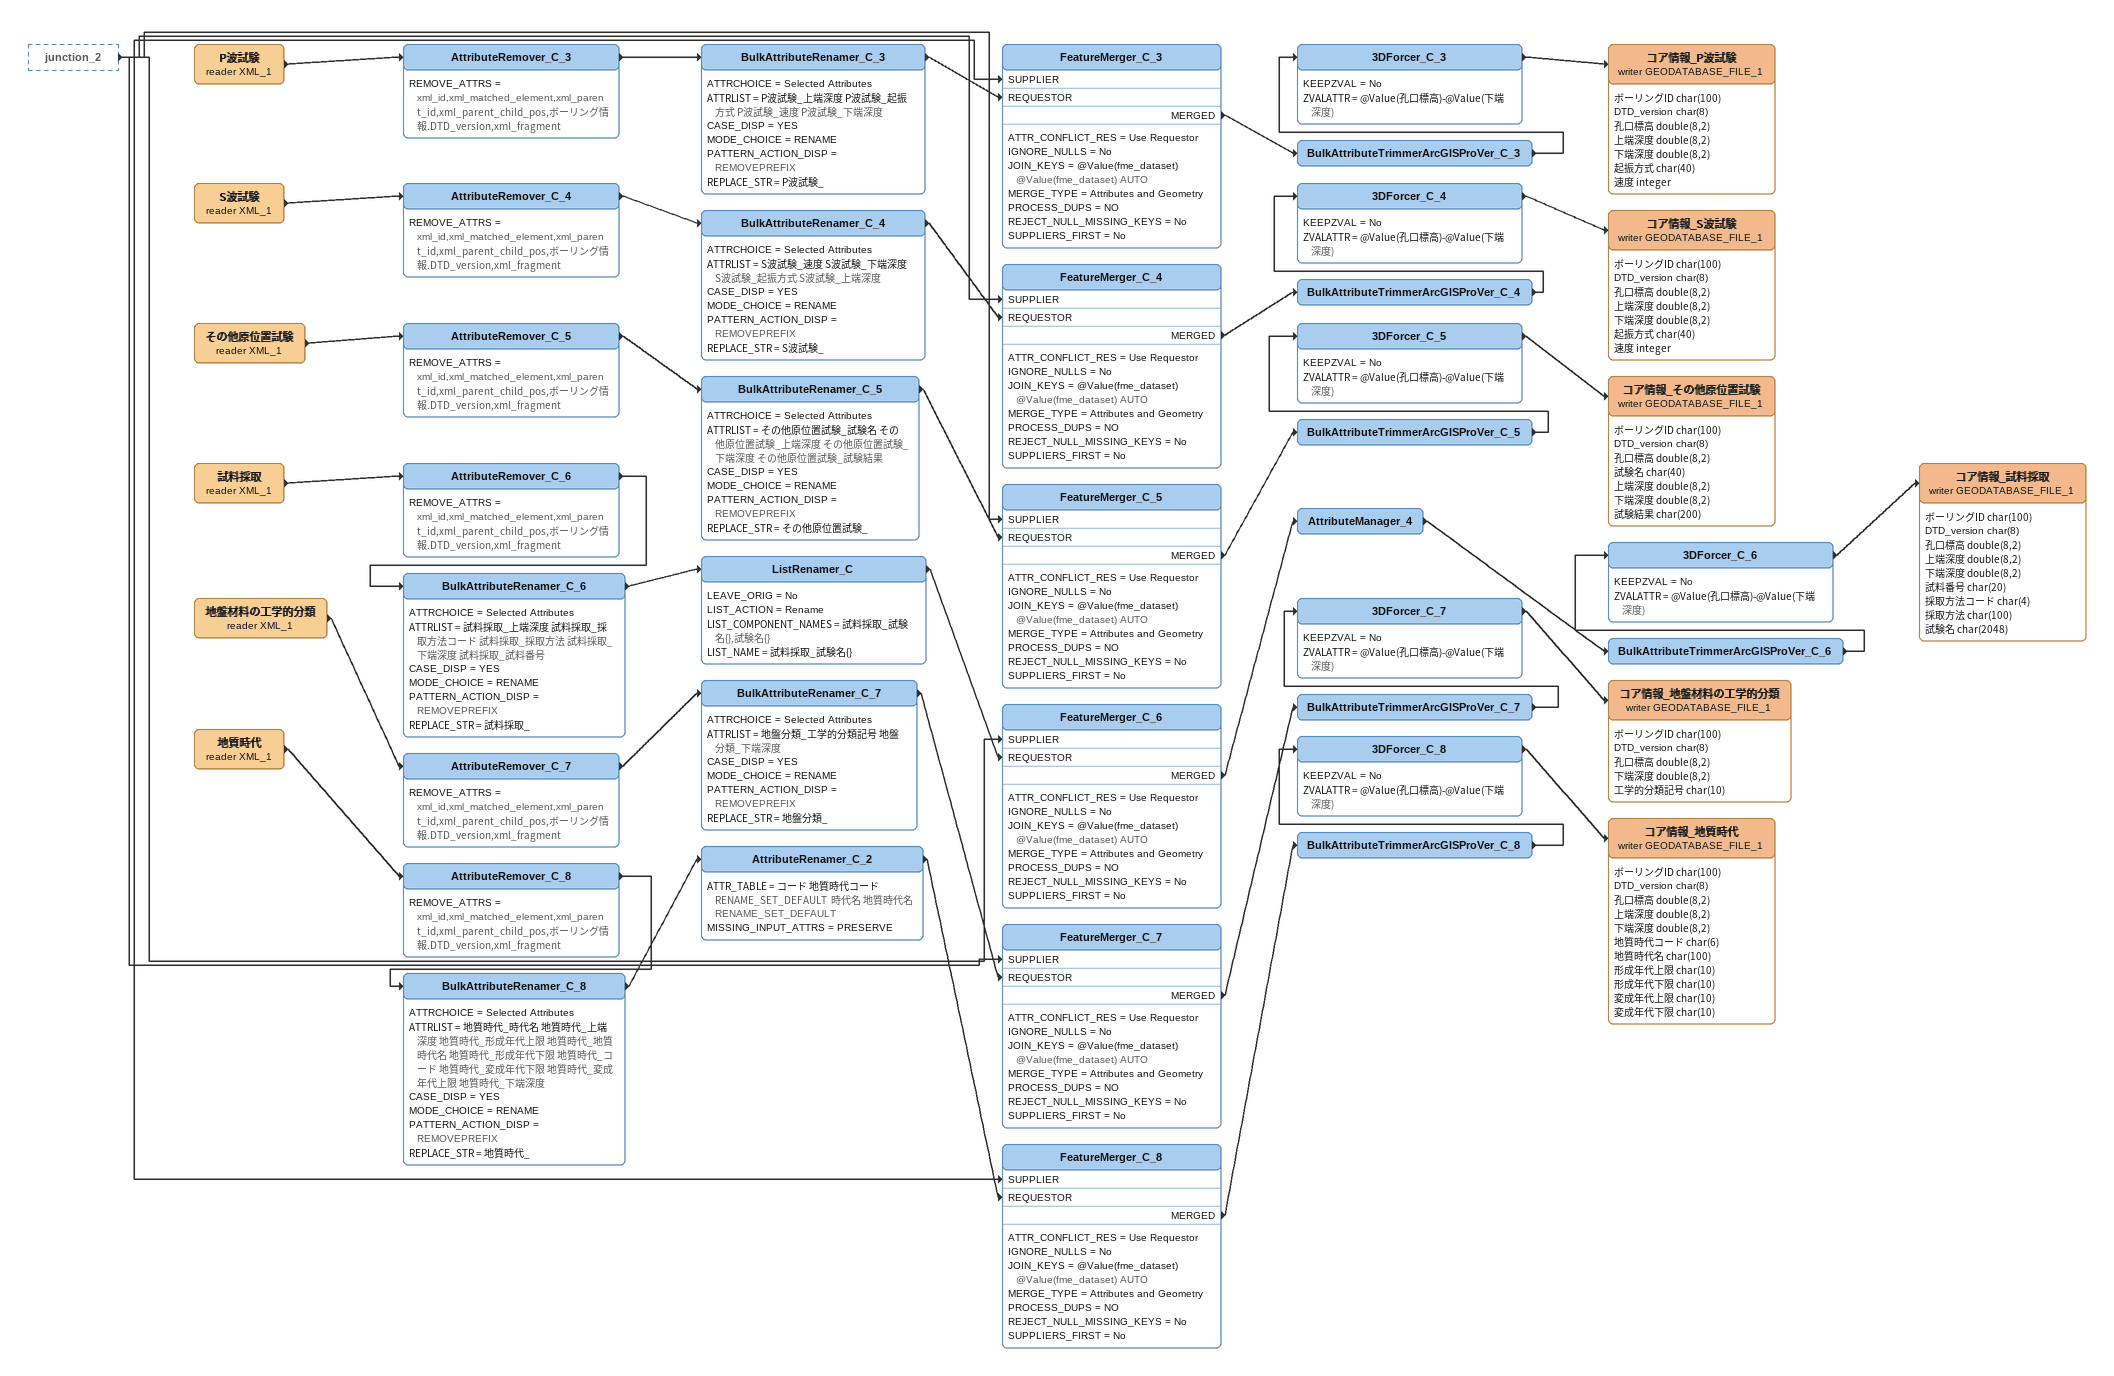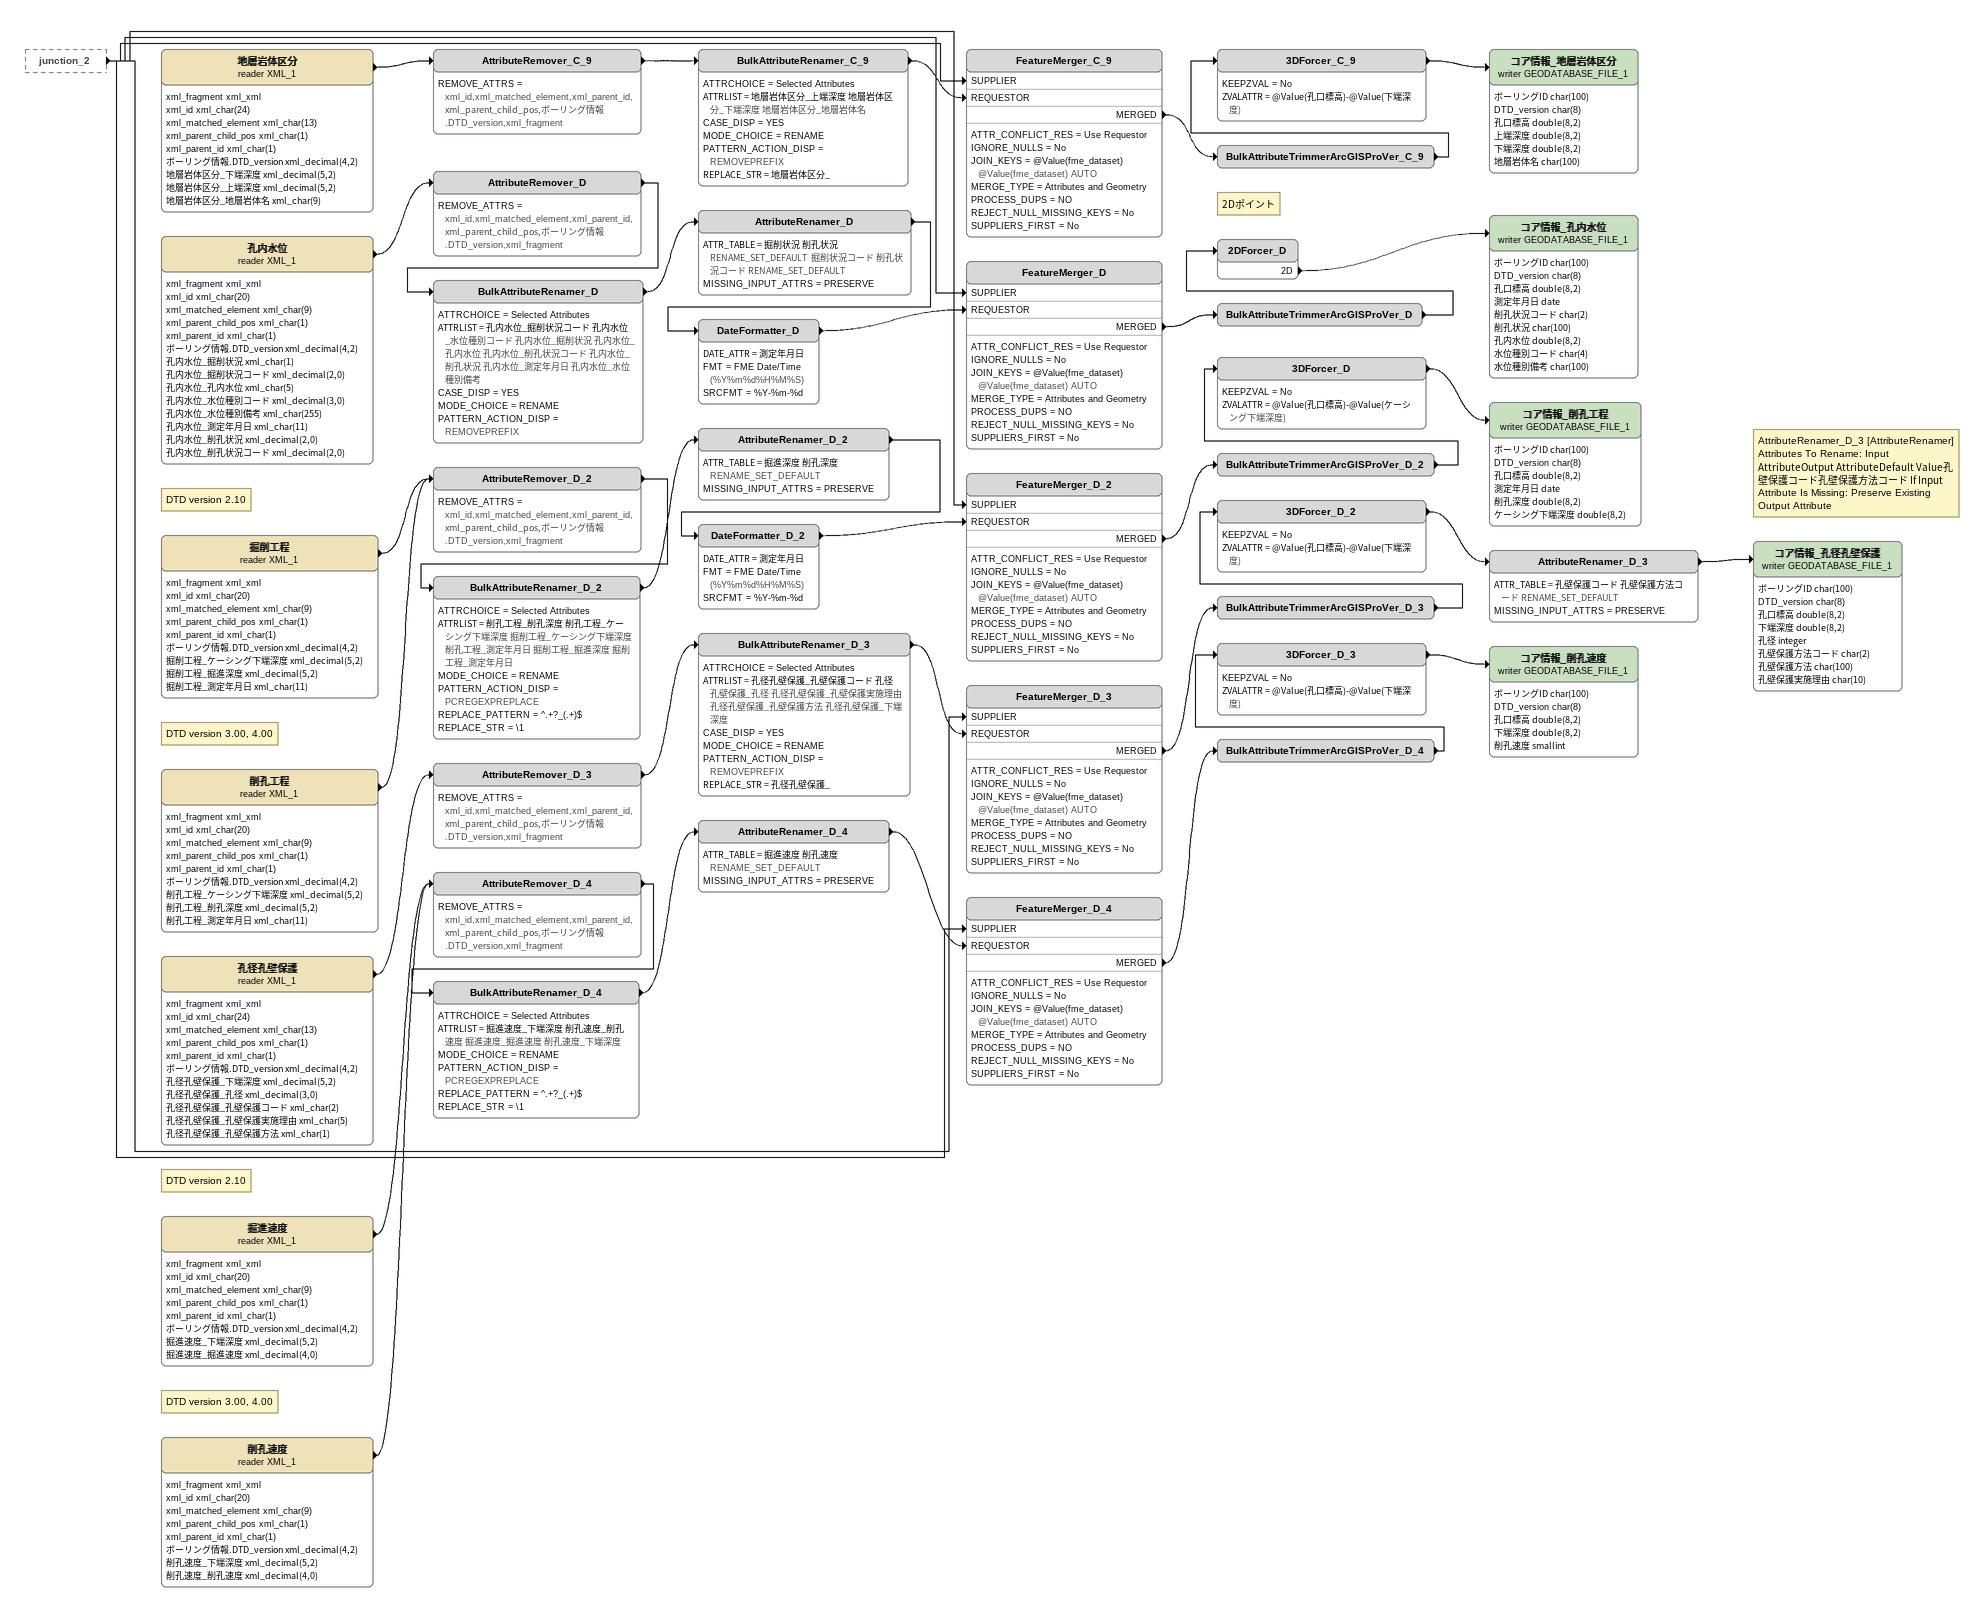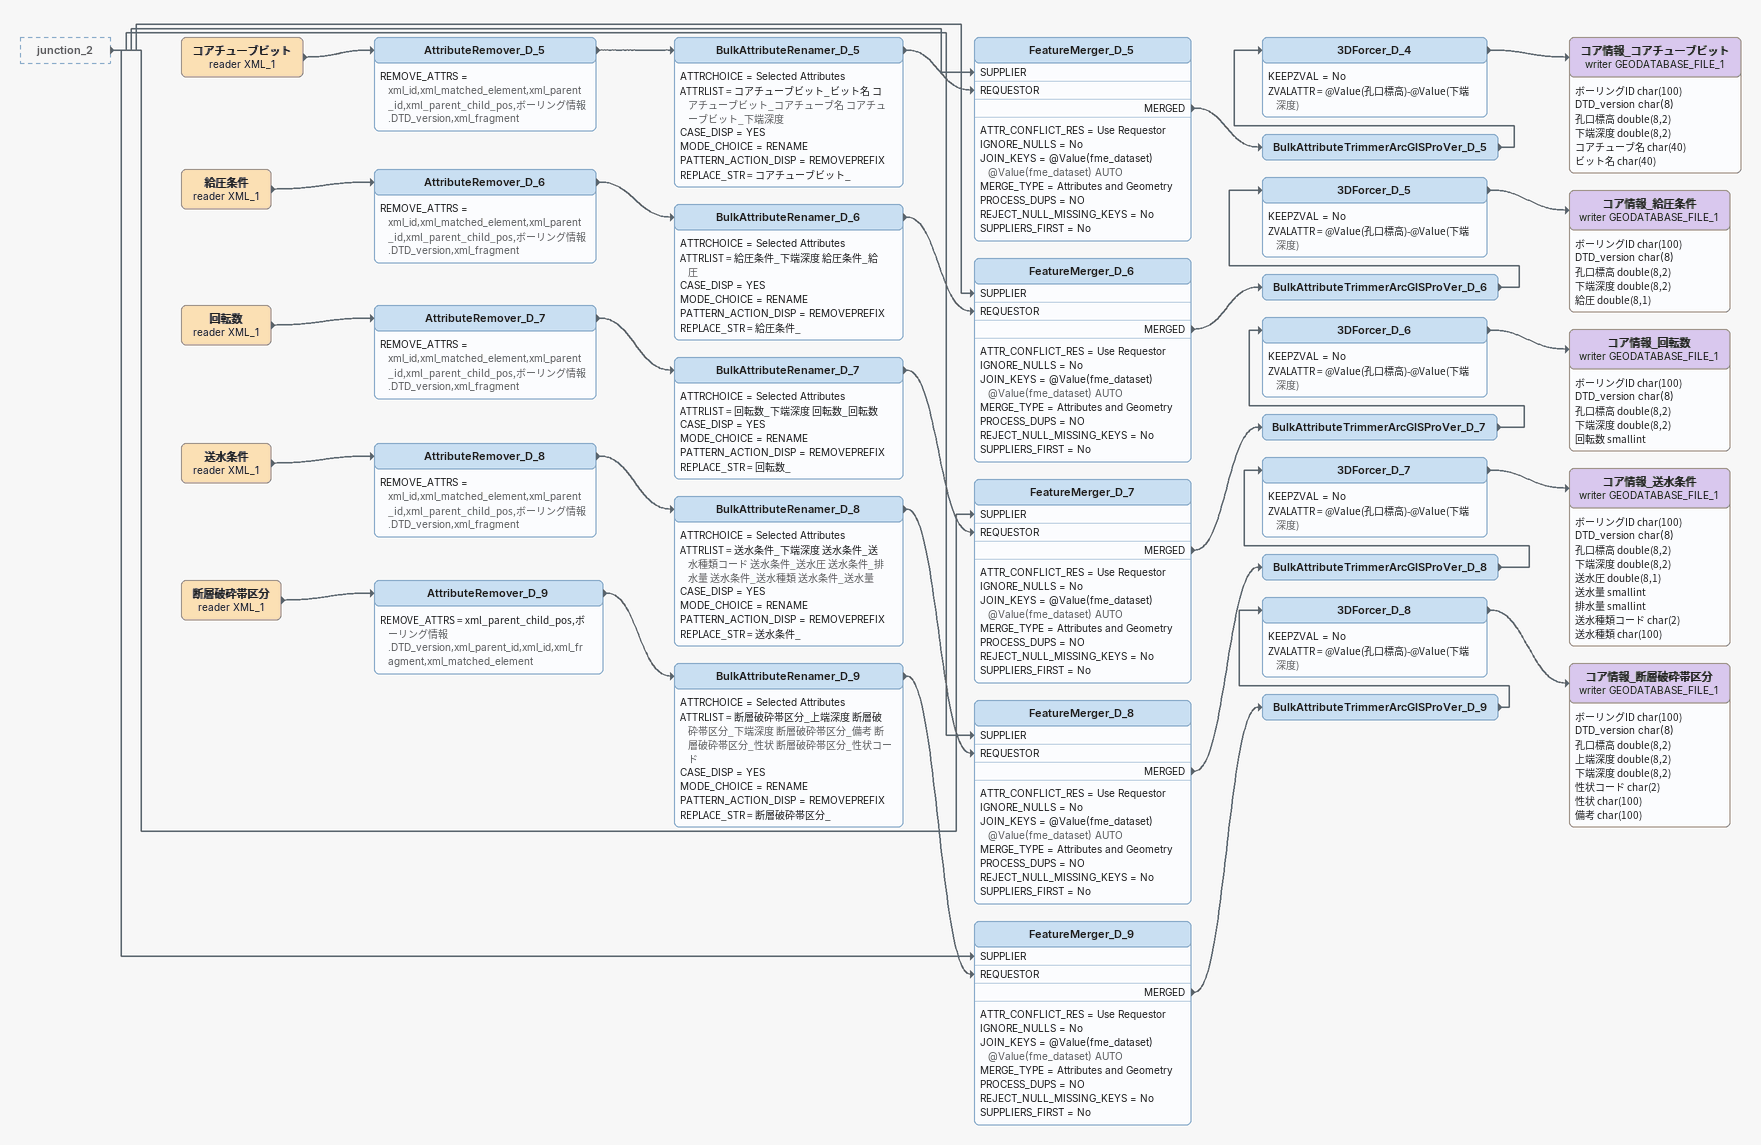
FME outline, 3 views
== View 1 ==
junction_2 [outside]
    -> FeatureMerger_C_3 [SUPPLIER]
    -> FeatureMerger_C_4 [SUPPLIER]
    -> FeatureMerger_C_5 [SUPPLIER]
    -> FeatureMerger_C_6 [SUPPLIER]
    -> FeatureMerger_C_7 [SUPPLIER]
    -> FeatureMerger_C_8 [SUPPLIER]
P波試験 (reader XML_1)
    -> AttributeRemover_C_3
AttributeRemover_C_3
    REMOVE_ATTRS = xml_id,xml_matched_element,xml_parent_id,xml_parent_child_pos,ボーリング情報.DTD_version,xml_fragment
    -> BulkAttributeRenamer_C_3
BulkAttributeRenamer_C_3
    ATTRCHOICE = Selected Attributes
    ATTRLIST = P波試験_上端深度 P波試験_起振方式 P波試験_速度 P波試験_下端深度
    CASE_DISP = YES
    MODE_CHOICE = RENAME
    PATTERN_ACTION_DISP = REMOVEPREFIX
    REPLACE_STR = P波試験_
    -> FeatureMerger_C_3 [REQUESTOR]
FeatureMerger_C_3
    ATTR_CONFLICT_RES = Use Requestor
    IGNORE_NULLS = No
    JOIN_KEYS = @Value(fme_dataset) @Value(fme_dataset) AUTO
    MERGE_TYPE = Attributes and Geometry
    PROCESS_DUPS = NO
    REJECT_NULL_MISSING_KEYS = No
    SUPPLIERS_FIRST = No
    MERGED -> BulkAttributeTrimmerArcGISProVer_C_3
BulkAttributeTrimmerArcGISProVer_C_3
    -> 3DForcer_C_3
3DForcer_C_3
    KEEPZVAL = No
    ZVALATTR = @Value(孔口標高)-@Value(下端深度)
    -> コア情報_P波試験 (writer GEODATABASE_FILE_1)
コア情報_P波試験 (writer GEODATABASE_FILE_1)
    attributes: ボーリングID char(100), DTD_version char(8), 孔口標高 double(8,2), 上端深度 double(8,2), 下端深度 double(8,2), 起振方式 char(40), 速度 integer
S波試験 (reader XML_1)
    -> AttributeRemover_C_4
AttributeRemover_C_4
    REMOVE_ATTRS = xml_id,xml_matched_element,xml_parent_id,xml_parent_child_pos,ボーリング情報.DTD_version,xml_fragment
    -> BulkAttributeRenamer_C_4
BulkAttributeRenamer_C_4
    ATTRCHOICE = Selected Attributes
    ATTRLIST = S波試験_速度 S波試験_下端深度 S波試験_起振方式 S波試験_上端深度
    CASE_DISP = YES
    MODE_CHOICE = RENAME
    PATTERN_ACTION_DISP = REMOVEPREFIX
    REPLACE_STR = S波試験_
    -> FeatureMerger_C_4 [REQUESTOR]
FeatureMerger_C_4
    ATTR_CONFLICT_RES = Use Requestor
    IGNORE_NULLS = No
    JOIN_KEYS = @Value(fme_dataset) @Value(fme_dataset) AUTO
    MERGE_TYPE = Attributes and Geometry
    PROCESS_DUPS = NO
    REJECT_NULL_MISSING_KEYS = No
    SUPPLIERS_FIRST = No
    MERGED -> BulkAttributeTrimmerArcGISProVer_C_4
BulkAttributeTrimmerArcGISProVer_C_4
    -> 3DForcer_C_4
3DForcer_C_4
    KEEPZVAL = No
    ZVALATTR = @Value(孔口標高)-@Value(下端深度)
    -> コア情報_S波試験 (writer GEODATABASE_FILE_1)
コア情報_S波試験 (writer GEODATABASE_FILE_1)
    attributes: ボーリングID char(100), DTD_version char(8), 孔口標高 double(8,2), 上端深度 double(8,2), 下端深度 double(8,2), 起振方式 char(40), 速度 integer
その他原位置試験 (reader XML_1)
    -> AttributeRemover_C_5
AttributeRemover_C_5
    REMOVE_ATTRS = xml_id,xml_matched_element,xml_parent_id,xml_parent_child_pos,ボーリング情報.DTD_version,xml_fragment
    -> BulkAttributeRenamer_C_5
BulkAttributeRenamer_C_5
    ATTRCHOICE = Selected Attributes
    ATTRLIST = その他原位置試験_試験名 その他原位置試験_上端深度 その他原位置試験_下端深度 その他原位置試験_試験結果
    CASE_DISP = YES
    MODE_CHOICE = RENAME
    PATTERN_ACTION_DISP = REMOVEPREFIX
    REPLACE_STR = その他原位置試験_
    -> FeatureMerger_C_5 [REQUESTOR]
FeatureMerger_C_5
    ATTR_CONFLICT_RES = Use Requestor
    IGNORE_NULLS = No
    JOIN_KEYS = @Value(fme_dataset) @Value(fme_dataset) AUTO
    MERGE_TYPE = Attributes and Geometry
    PROCESS_DUPS = NO
    REJECT_NULL_MISSING_KEYS = No
    SUPPLIERS_FIRST = No
    MERGED -> BulkAttributeTrimmerArcGISProVer_C_5
BulkAttributeTrimmerArcGISProVer_C_5
    -> 3DForcer_C_5
3DForcer_C_5
    KEEPZVAL = No
    ZVALATTR = @Value(孔口標高)-@Value(下端深度)
    -> コア情報_その他原位置試験 (writer GEODATABASE_FILE_1)
コア情報_その他原位置試験 (writer GEODATABASE_FILE_1)
    attributes: ボーリングID char(100), DTD_version char(8), 孔口標高 double(8,2), 試験名 char(40), 上端深度 double(8,2), 下端深度 double(8,2), 試験結果 char(200)
試料採取 (reader XML_1)
    -> AttributeRemover_C_6
AttributeRemover_C_6
    REMOVE_ATTRS = xml_id,xml_matched_element,xml_parent_id,xml_parent_child_pos,ボーリング情報.DTD_version,xml_fragment
    -> BulkAttributeRenamer_C_6
BulkAttributeRenamer_C_6
    ATTRCHOICE = Selected Attributes
    ATTRLIST = 試料採取_上端深度 試料採取_採取方法コード 試料採取_採取方法 試料採取_下端深度 試料採取_試料番号
    CASE_DISP = YES
    MODE_CHOICE = RENAME
    PATTERN_ACTION_DISP = REMOVEPREFIX
    REPLACE_STR = 試料採取_
    -> ListRenamer_C
ListRenamer_C
    LEAVE_ORIG = No
    LIST_ACTION = Rename
    LIST_COMPONENT_NAMES = 試料採取_試験名{},試験名{}
    LIST_NAME = 試料採取_試験名{}
    -> FeatureMerger_C_6 [REQUESTOR]
FeatureMerger_C_6
    ATTR_CONFLICT_RES = Use Requestor
    IGNORE_NULLS = No
    JOIN_KEYS = @Value(fme_dataset) @Value(fme_dataset) AUTO
    MERGE_TYPE = Attributes and Geometry
    PROCESS_DUPS = NO
    REJECT_NULL_MISSING_KEYS = No
    SUPPLIERS_FIRST = No
    MERGED -> AttributeManager_4
AttributeManager_4
    -> BulkAttributeTrimmerArcGISProVer_C_6
BulkAttributeTrimmerArcGISProVer_C_6
    -> 3DForcer_C_6
3DForcer_C_6
    KEEPZVAL = No
    ZVALATTR = @Value(孔口標高)-@Value(下端深度)
    -> コア情報_試料採取 (writer GEODATABASE_FILE_1)
コア情報_試料採取 (writer GEODATABASE_FILE_1)
    attributes: ボーリングID char(100), DTD_version char(8), 孔口標高 double(8,2), 上端深度 double(8,2), 下端深度 double(8,2), 試料番号 char(20), 採取方法コード char(4), 採取方法 char(100), 試験名 char(2048)
地盤材料の工学的分類 (reader XML_1)
    -> AttributeRemover_C_7
AttributeRemover_C_7
    REMOVE_ATTRS = xml_id,xml_matched_element,xml_parent_id,xml_parent_child_pos,ボーリング情報.DTD_version,xml_fragment
    -> BulkAttributeRenamer_C_7
BulkAttributeRenamer_C_7
    ATTRCHOICE = Selected Attributes
    ATTRLIST = 地盤分類_工学的分類記号 地盤分類_下端深度
    CASE_DISP = YES
    MODE_CHOICE = RENAME
    PATTERN_ACTION_DISP = REMOVEPREFIX
    REPLACE_STR = 地盤分類_
    -> FeatureMerger_C_7 [REQUESTOR]
FeatureMerger_C_7
    ATTR_CONFLICT_RES = Use Requestor
    IGNORE_NULLS = No
    JOIN_KEYS = @Value(fme_dataset) @Value(fme_dataset) AUTO
    MERGE_TYPE = Attributes and Geometry
    PROCESS_DUPS = NO
    REJECT_NULL_MISSING_KEYS = No
    SUPPLIERS_FIRST = No
    MERGED -> BulkAttributeTrimmerArcGISProVer_C_7
BulkAttributeTrimmerArcGISProVer_C_7
    -> 3DForcer_C_7
3DForcer_C_7
    KEEPZVAL = No
    ZVALATTR = @Value(孔口標高)-@Value(下端深度)
    -> コア情報_地盤材料の工学的分類 (writer GEODATABASE_FILE_1)
コア情報_地盤材料の工学的分類 (writer GEODATABASE_FILE_1)
    attributes: ボーリングID char(100), DTD_version char(8), 孔口標高 double(8,2), 下端深度 double(8,2), 工学的分類記号 char(10)
地質時代 (reader XML_1)
    -> AttributeRemover_C_8
AttributeRemover_C_8
    REMOVE_ATTRS = xml_id,xml_matched_element,xml_parent_id,xml_parent_child_pos,ボーリング情報.DTD_version,xml_fragment
    -> BulkAttributeRenamer_C_8
BulkAttributeRenamer_C_8
    ATTRCHOICE = Selected Attributes
    ATTRLIST = 地質時代_時代名 地質時代_上端深度 地質時代_形成年代上限 地質時代_地質時代名 地質時代_形成年代下限 地質時代_コード 地質時代_変成年代下限 地質時代_変成年代上限 地質時代_下端深度
    CASE_DISP = YES
    MODE_CHOICE = RENAME
    PATTERN_ACTION_DISP = REMOVEPREFIX
    REPLACE_STR = 地質時代_
    -> AttributeRenamer_C_2
AttributeRenamer_C_2
    ATTR_TABLE = コード 地質時代コード RENAME_SET_DEFAULT  時代名 地質時代名 RENAME_SET_DEFAULT
    MISSING_INPUT_ATTRS = PRESERVE
    -> FeatureMerger_C_8 [REQUESTOR]
FeatureMerger_C_8
    ATTR_CONFLICT_RES = Use Requestor
    IGNORE_NULLS = No
    JOIN_KEYS = @Value(fme_dataset) @Value(fme_dataset) AUTO
    MERGE_TYPE = Attributes and Geometry
    PROCESS_DUPS = NO
    REJECT_NULL_MISSING_KEYS = No
    SUPPLIERS_FIRST = No
    MERGED -> BulkAttributeTrimmerArcGISProVer_C_8
BulkAttributeTrimmerArcGISProVer_C_8
    -> 3DForcer_C_8
3DForcer_C_8
    KEEPZVAL = No
    ZVALATTR = @Value(孔口標高)-@Value(下端深度)
    -> コア情報_地質時代 (writer GEODATABASE_FILE_1)
コア情報_地質時代 (writer GEODATABASE_FILE_1)
    attributes: ボーリングID char(100), DTD_version char(8), 孔口標高 double(8,2), 上端深度 double(8,2), 下端深度 double(8,2), 地質時代コード char(6), 地質時代名 char(100), 形成年代上限 char(10), 形成年代下限 char(10), 変成年代上限 char(10), 変成年代下限 char(10)

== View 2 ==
junction_2 [outside]
    -> FeatureMerger_C_9 [SUPPLIER]
    -> FeatureMerger_D [SUPPLIER]
    -> FeatureMerger_D_2 [SUPPLIER]
    -> FeatureMerger_D_3 [SUPPLIER]
    -> FeatureMerger_D_4 [SUPPLIER]
地層岩体区分 (reader XML_1)
    attributes: xml_fragment xml_xml, xml_id xml_char(24), xml_matched_element xml_char(13), xml_parent_child_pos xml_char(1), xml_parent_id xml_char(1), ボーリング情報.DTD_version xml_decimal(4,2), 地層岩体区分_下端深度 xml_decimal(5,2), 地層岩体区分_上端深度 xml_decimal(5,2), 地層岩体区分_地層岩体名 xml_char(9)
    -> AttributeRemover_C_9
AttributeRemover_C_9
    REMOVE_ATTRS = xml_id,xml_matched_element,xml_parent_id,xml_parent_child_pos,ボーリング情報.DTD_version,xml_fragment
    -> BulkAttributeRenamer_C_9
BulkAttributeRenamer_C_9
    ATTRCHOICE = Selected Attributes
    ATTRLIST = 地層岩体区分_上端深度 地層岩体区分_下端深度 地層岩体区分_地層岩体名
    CASE_DISP = YES
    MODE_CHOICE = RENAME
    PATTERN_ACTION_DISP = REMOVEPREFIX
    REPLACE_STR = 地層岩体区分_
    -> FeatureMerger_C_9 [REQUESTOR]
FeatureMerger_C_9
    ATTR_CONFLICT_RES = Use Requestor
    IGNORE_NULLS = No
    JOIN_KEYS = @Value(fme_dataset) @Value(fme_dataset) AUTO
    MERGE_TYPE = Attributes and Geometry
    PROCESS_DUPS = NO
    REJECT_NULL_MISSING_KEYS = No
    SUPPLIERS_FIRST = No
    MERGED -> BulkAttributeTrimmerArcGISProVer_C_9
BulkAttributeTrimmerArcGISProVer_C_9
    -> 3DForcer_C_9
3DForcer_C_9
    KEEPZVAL = No
    ZVALATTR = @Value(孔口標高)-@Value(下端深度)
    -> コア情報_地層岩体区分 (writer GEODATABASE_FILE_1)
コア情報_地層岩体区分 (writer GEODATABASE_FILE_1)
    attributes: ボーリングID char(100), DTD_version char(8), 孔口標高 double(8,2), 上端深度 double(8,2), 下端深度 double(8,2), 地層岩体名 char(100)
孔内水位 (reader XML_1)
    attributes: xml_fragment xml_xml, xml_id xml_char(20), xml_matched_element xml_char(9), xml_parent_child_pos xml_char(1), xml_parent_id xml_char(1), ボーリング情報.DTD_version xml_decimal(4,2), 孔内水位_掘削状況 xml_char(1), 孔内水位_掘削状況コード xml_decimal(2,0), 孔内水位_孔内水位 xml_char(5), 孔内水位_水位種別コード xml_decimal(3,0), 孔内水位_水位種別備考 xml_char(255), 孔内水位_測定年月日 xml_char(11), 孔内水位_削孔状況 xml_decimal(2,0), 孔内水位_削孔状況コード xml_decimal(2,0)
    -> AttributeRemover_D
AttributeRemover_D
    REMOVE_ATTRS = xml_id,xml_matched_element,xml_parent_id,xml_parent_child_pos,ボーリング情報.DTD_version,xml_fragment
    -> BulkAttributeRenamer_D
BulkAttributeRenamer_D
    ATTRCHOICE = Selected Attributes
    ATTRLIST = 孔内水位_掘削状況コード 孔内水位_水位種別コード 孔内水位_掘削状況 孔内水位_孔内水位 孔内水位_削孔状況コード 孔内水位_削孔状況 孔内水位_測定年月日 孔内水位_水位種別備考
    CASE_DISP = YES
    MODE_CHOICE = RENAME
    PATTERN_ACTION_DISP = REMOVEPREFIX
    -> AttributeRenamer_D
AttributeRenamer_D
    ATTR_TABLE = 掘削状況 削孔状況 RENAME_SET_DEFAULT  掘削状況コード 削孔状況コード RENAME_SET_DEFAULT
    MISSING_INPUT_ATTRS = PRESERVE
    -> DateFormatter_D
DateFormatter_D
    DATE_ATTR = 測定年月日
    FMT = FME Date/Time (%Y%m%d%H%M%S)
    SRCFMT = %Y-%m-%d
    -> FeatureMerger_D [REQUESTOR]
FeatureMerger_D
    ATTR_CONFLICT_RES = Use Requestor
    IGNORE_NULLS = No
    JOIN_KEYS = @Value(fme_dataset) @Value(fme_dataset) AUTO
    MERGE_TYPE = Attributes and Geometry
    PROCESS_DUPS = NO
    REJECT_NULL_MISSING_KEYS = No
    SUPPLIERS_FIRST = No
    MERGED -> BulkAttributeTrimmerArcGISProVer_D
BulkAttributeTrimmerArcGISProVer_D
    -> 2DForcer_D
Note: 2Dポイント
2DForcer_D
    2D -> コア情報_孔内水位 (writer GEODATABASE_FILE_1)
コア情報_孔内水位 (writer GEODATABASE_FILE_1)
    attributes: ボーリングID char(100), DTD_version char(8), 孔口標高 double(8,2), 測定年月日 date, 削孔状況コード char(2), 削孔状況 char(100), 孔内水位 double(8,2), 水位種別コード char(4), 水位種別備考 char(100)
Note: DTD version 2.10
掘削工程 (reader XML_1)
    attributes: xml_fragment xml_xml, xml_id xml_char(20), xml_matched_element xml_char(9), xml_parent_child_pos xml_char(1), xml_parent_id xml_char(1), ボーリング情報.DTD_version xml_decimal(4,2), 掘削工程_ケーシング下端深度 xml_decimal(5,2), 掘削工程_掘進深度 xml_decimal(5,2), 掘削工程_測定年月日 xml_char(11)
    -> AttributeRemover_D_2
Note: DTD version 3.00, 4.00
削孔工程 (reader XML_1)
    attributes: xml_fragment xml_xml, xml_id xml_char(20), xml_matched_element xml_char(9), xml_parent_child_pos xml_char(1), xml_parent_id xml_char(1), ボーリング情報.DTD_version xml_decimal(4,2), 削孔工程_ケーシング下端深度 xml_decimal(5,2), 削孔工程_削孔深度 xml_decimal(5,2), 削孔工程_測定年月日 xml_char(11)
    -> AttributeRemover_D_2
AttributeRemover_D_2
    REMOVE_ATTRS = xml_id,xml_matched_element,xml_parent_id,xml_parent_child_pos,ボーリング情報.DTD_version,xml_fragment
    -> BulkAttributeRenamer_D_2
BulkAttributeRenamer_D_2
    ATTRCHOICE = Selected Attributes
    ATTRLIST = 削孔工程_削孔深度 削孔工程_ケーシング下端深度 掘削工程_ケーシング下端深度 削孔工程_測定年月日 掘削工程_掘進深度 掘削工程_測定年月日
    MODE_CHOICE = RENAME
    PATTERN_ACTION_DISP = PCREGEXPREPLACE
    REPLACE_PATTERN = ^.+?_(.+)$
    REPLACE_STR = \1
    -> AttributeRenamer_D_2
AttributeRenamer_D_2
    ATTR_TABLE = 掘進深度 削孔深度 RENAME_SET_DEFAULT
    MISSING_INPUT_ATTRS = PRESERVE
    -> DateFormatter_D_2
DateFormatter_D_2
    DATE_ATTR = 測定年月日
    FMT = FME Date/Time (%Y%m%d%H%M%S)
    SRCFMT = %Y-%m-%d
    -> FeatureMerger_D_2 [REQUESTOR]
FeatureMerger_D_2
    ATTR_CONFLICT_RES = Use Requestor
    IGNORE_NULLS = No
    JOIN_KEYS = @Value(fme_dataset) @Value(fme_dataset) AUTO
    MERGE_TYPE = Attributes and Geometry
    PROCESS_DUPS = NO
    REJECT_NULL_MISSING_KEYS = No
    SUPPLIERS_FIRST = No
    MERGED -> BulkAttributeTrimmerArcGISProVer_D_2
BulkAttributeTrimmerArcGISProVer_D_2
    -> 3DForcer_D
3DForcer_D
    KEEPZVAL = No
    ZVALATTR = @Value(孔口標高)-@Value(ケーシング下端深度)
    -> コア情報_削孔工程 (writer GEODATABASE_FILE_1)
コア情報_削孔工程 (writer GEODATABASE_FILE_1)
    attributes: ボーリングID char(100), DTD_version char(8), 孔口標高 double(8,2), 測定年月日 date, 削孔深度 double(8,2), ケーシング下端深度 double(8,2)
孔径孔壁保護 (reader XML_1)
    attributes: xml_fragment xml_xml, xml_id xml_char(24), xml_matched_element xml_char(13), xml_parent_child_pos xml_char(1), xml_parent_id xml_char(1), ボーリング情報.DTD_version xml_decimal(4,2), 孔径孔壁保護_下端深度 xml_decimal(5,2), 孔径孔壁保護_孔径 xml_decimal(3,0), 孔径孔壁保護_孔壁保護コード xml_char(2), 孔径孔壁保護_孔壁保護実施理由 xml_char(5), 孔径孔壁保護_孔壁保護方法 xml_char(1)
    -> AttributeRemover_D_3
AttributeRemover_D_3
    REMOVE_ATTRS = xml_id,xml_matched_element,xml_parent_id,xml_parent_child_pos,ボーリング情報.DTD_version,xml_fragment
    -> BulkAttributeRenamer_D_3
BulkAttributeRenamer_D_3
    ATTRCHOICE = Selected Attributes
    ATTRLIST = 孔径孔壁保護_孔壁保護コード 孔径孔壁保護_孔径 孔径孔壁保護_孔壁保護実施理由 孔径孔壁保護_孔壁保護方法 孔径孔壁保護_下端深度
    CASE_DISP = YES
    MODE_CHOICE = RENAME
    PATTERN_ACTION_DISP = REMOVEPREFIX
    REPLACE_STR = 孔径孔壁保護_
    -> FeatureMerger_D_3 [REQUESTOR]
FeatureMerger_D_3
    ATTR_CONFLICT_RES = Use Requestor
    IGNORE_NULLS = No
    JOIN_KEYS = @Value(fme_dataset) @Value(fme_dataset) AUTO
    MERGE_TYPE = Attributes and Geometry
    PROCESS_DUPS = NO
    REJECT_NULL_MISSING_KEYS = No
    SUPPLIERS_FIRST = No
    MERGED -> BulkAttributeTrimmerArcGISProVer_D_3
BulkAttributeTrimmerArcGISProVer_D_3
    -> 3DForcer_D_2
3DForcer_D_2
    KEEPZVAL = No
    ZVALATTR = @Value(孔口標高)-@Value(下端深度)
    -> AttributeRenamer_D_3
Note: AttributeRenamer_D_3 [AttributeRenamer] / Attributes To Rename: Input AttributeOutput AttributeDefault Value孔壁保護コード孔壁保護方法コード If Input Attribute Is Missing: Preserve Existing Output Attribute
AttributeRenamer_D_3
    ATTR_TABLE = 孔壁保護コード 孔壁保護方法コード RENAME_SET_DEFAULT
    MISSING_INPUT_ATTRS = PRESERVE
    -> コア情報_孔径孔壁保護 (writer GEODATABASE_FILE_1)
コア情報_孔径孔壁保護 (writer GEODATABASE_FILE_1)
    attributes: ボーリングID char(100), DTD_version char(8), 孔口標高 double(8,2), 下端深度 double(8,2), 孔径 integer, 孔壁保護方法コード char(2), 孔壁保護方法 char(100), 孔壁保護実施理由 char(10)
Note: DTD version 2.10
掘進速度 (reader XML_1)
    attributes: xml_fragment xml_xml, xml_id xml_char(20), xml_matched_element xml_char(9), xml_parent_child_pos xml_char(1), xml_parent_id xml_char(1), ボーリング情報.DTD_version xml_decimal(4,2), 掘進速度_下端深度 xml_decimal(5,2), 掘進速度_掘進速度 xml_decimal(4,0)
    -> AttributeRemover_D_4
Note: DTD version 3.00, 4.00
削孔速度 (reader XML_1)
    attributes: xml_fragment xml_xml, xml_id xml_char(20), xml_matched_element xml_char(9), xml_parent_child_pos xml_char(1), xml_parent_id xml_char(1), ボーリング情報.DTD_version xml_decimal(4,2), 削孔速度_下端深度 xml_decimal(5,2), 削孔速度_削孔速度 xml_decimal(4,0)
    -> AttributeRemover_D_4
AttributeRemover_D_4
    REMOVE_ATTRS = xml_id,xml_matched_element,xml_parent_id,xml_parent_child_pos,ボーリング情報.DTD_version,xml_fragment
    -> BulkAttributeRenamer_D_4
BulkAttributeRenamer_D_4
    ATTRCHOICE = Selected Attributes
    ATTRLIST = 掘進速度_下端深度 削孔速度_削孔速度 掘進速度_掘進速度 削孔速度_下端深度
    MODE_CHOICE = RENAME
    PATTERN_ACTION_DISP = PCREGEXPREPLACE
    REPLACE_PATTERN = ^.+?_(.+)$
    REPLACE_STR = \1
    -> AttributeRenamer_D_4
AttributeRenamer_D_4
    ATTR_TABLE = 掘進速度 削孔速度 RENAME_SET_DEFAULT
    MISSING_INPUT_ATTRS = PRESERVE
    -> FeatureMerger_D_4 [REQUESTOR]
FeatureMerger_D_4
    ATTR_CONFLICT_RES = Use Requestor
    IGNORE_NULLS = No
    JOIN_KEYS = @Value(fme_dataset) @Value(fme_dataset) AUTO
    MERGE_TYPE = Attributes and Geometry
    PROCESS_DUPS = NO
    REJECT_NULL_MISSING_KEYS = No
    SUPPLIERS_FIRST = No
    MERGED -> BulkAttributeTrimmerArcGISProVer_D_4
BulkAttributeTrimmerArcGISProVer_D_4
    -> 3DForcer_D_3
3DForcer_D_3
    KEEPZVAL = No
    ZVALATTR = @Value(孔口標高)-@Value(下端深度)
    -> コア情報_削孔速度 (writer GEODATABASE_FILE_1)
コア情報_削孔速度 (writer GEODATABASE_FILE_1)
    attributes: ボーリングID char(100), DTD_version char(8), 孔口標高 double(8,2), 下端深度 double(8,2), 削孔速度 smallint

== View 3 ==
junction_2 [outside]
    -> FeatureMerger_D_8 [SUPPLIER]
    -> FeatureMerger_D_5 [SUPPLIER]
    -> FeatureMerger_D_6 [SUPPLIER]
    -> FeatureMerger_D_7 [SUPPLIER]
    -> FeatureMerger_D_9 [SUPPLIER]
コアチューブビット (reader XML_1)
    -> AttributeRemover_D_5
AttributeRemover_D_5
    REMOVE_ATTRS = xml_id,xml_matched_element,xml_parent_id,xml_parent_child_pos,ボーリング情報.DTD_version,xml_fragment
    -> BulkAttributeRenamer_D_5
BulkAttributeRenamer_D_5
    ATTRCHOICE = Selected Attributes
    ATTRLIST = コアチューブビット_ビット名 コアチューブビット_コアチューブ名 コアチューブビット_下端深度
    CASE_DISP = YES
    MODE_CHOICE = RENAME
    PATTERN_ACTION_DISP = REMOVEPREFIX
    REPLACE_STR = コアチューブビット_
    -> FeatureMerger_D_5 [REQUESTOR]
FeatureMerger_D_5
    ATTR_CONFLICT_RES = Use Requestor
    IGNORE_NULLS = No
    JOIN_KEYS = @Value(fme_dataset) @Value(fme_dataset) AUTO
    MERGE_TYPE = Attributes and Geometry
    PROCESS_DUPS = NO
    REJECT_NULL_MISSING_KEYS = No
    SUPPLIERS_FIRST = No
    MERGED -> BulkAttributeTrimmerArcGISProVer_D_5
BulkAttributeTrimmerArcGISProVer_D_5
    -> 3DForcer_D_4
3DForcer_D_4
    KEEPZVAL = No
    ZVALATTR = @Value(孔口標高)-@Value(下端深度)
    -> コア情報_コアチューブビット (writer GEODATABASE_FILE_1)
コア情報_コアチューブビット (writer GEODATABASE_FILE_1)
    attributes: ボーリングID char(100), DTD_version char(8), 孔口標高 double(8,2), 下端深度 double(8,2), コアチューブ名 char(40), ビット名 char(40)
給圧条件 (reader XML_1)
    -> AttributeRemover_D_6
AttributeRemover_D_6
    REMOVE_ATTRS = xml_id,xml_matched_element,xml_parent_id,xml_parent_child_pos,ボーリング情報.DTD_version,xml_fragment
    -> BulkAttributeRenamer_D_6
BulkAttributeRenamer_D_6
    ATTRCHOICE = Selected Attributes
    ATTRLIST = 給圧条件_下端深度 給圧条件_給圧
    CASE_DISP = YES
    MODE_CHOICE = RENAME
    PATTERN_ACTION_DISP = REMOVEPREFIX
    REPLACE_STR = 給圧条件_
    -> FeatureMerger_D_6 [REQUESTOR]
FeatureMerger_D_6
    ATTR_CONFLICT_RES = Use Requestor
    IGNORE_NULLS = No
    JOIN_KEYS = @Value(fme_dataset) @Value(fme_dataset) AUTO
    MERGE_TYPE = Attributes and Geometry
    PROCESS_DUPS = NO
    REJECT_NULL_MISSING_KEYS = No
    SUPPLIERS_FIRST = No
    MERGED -> BulkAttributeTrimmerArcGISProVer_D_6
BulkAttributeTrimmerArcGISProVer_D_6
    -> 3DForcer_D_5
3DForcer_D_5
    KEEPZVAL = No
    ZVALATTR = @Value(孔口標高)-@Value(下端深度)
    -> コア情報_給圧条件 (writer GEODATABASE_FILE_1)
コア情報_給圧条件 (writer GEODATABASE_FILE_1)
    attributes: ボーリングID char(100), DTD_version char(8), 孔口標高 double(8,2), 下端深度 double(8,2), 給圧 double(8,1)
回転数 (reader XML_1)
    -> AttributeRemover_D_7
AttributeRemover_D_7
    REMOVE_ATTRS = xml_id,xml_matched_element,xml_parent_id,xml_parent_child_pos,ボーリング情報.DTD_version,xml_fragment
    -> BulkAttributeRenamer_D_7
BulkAttributeRenamer_D_7
    ATTRCHOICE = Selected Attributes
    ATTRLIST = 回転数_下端深度 回転数_回転数
    CASE_DISP = YES
    MODE_CHOICE = RENAME
    PATTERN_ACTION_DISP = REMOVEPREFIX
    REPLACE_STR = 回転数_
    -> FeatureMerger_D_7 [REQUESTOR]
FeatureMerger_D_7
    ATTR_CONFLICT_RES = Use Requestor
    IGNORE_NULLS = No
    JOIN_KEYS = @Value(fme_dataset) @Value(fme_dataset) AUTO
    MERGE_TYPE = Attributes and Geometry
    PROCESS_DUPS = NO
    REJECT_NULL_MISSING_KEYS = No
    SUPPLIERS_FIRST = No
    MERGED -> BulkAttributeTrimmerArcGISProVer_D_7
BulkAttributeTrimmerArcGISProVer_D_7
    -> 3DForcer_D_6
3DForcer_D_6
    KEEPZVAL = No
    ZVALATTR = @Value(孔口標高)-@Value(下端深度)
    -> コア情報_回転数 (writer GEODATABASE_FILE_1)
コア情報_回転数 (writer GEODATABASE_FILE_1)
    attributes: ボーリングID char(100), DTD_version char(8), 孔口標高 double(8,2), 下端深度 double(8,2), 回転数 smallint
送水条件 (reader XML_1)
    -> AttributeRemover_D_8
AttributeRemover_D_8
    REMOVE_ATTRS = xml_id,xml_matched_element,xml_parent_id,xml_parent_child_pos,ボーリング情報.DTD_version,xml_fragment
    -> BulkAttributeRenamer_D_8
BulkAttributeRenamer_D_8
    ATTRCHOICE = Selected Attributes
    ATTRLIST = 送水条件_下端深度 送水条件_送水種類コード 送水条件_送水圧 送水条件_排水量 送水条件_送水種類 送水条件_送水量
    CASE_DISP = YES
    MODE_CHOICE = RENAME
    PATTERN_ACTION_DISP = REMOVEPREFIX
    REPLACE_STR = 送水条件_
    -> FeatureMerger_D_8 [REQUESTOR]
FeatureMerger_D_8
    ATTR_CONFLICT_RES = Use Requestor
    IGNORE_NULLS = No
    JOIN_KEYS = @Value(fme_dataset) @Value(fme_dataset) AUTO
    MERGE_TYPE = Attributes and Geometry
    PROCESS_DUPS = NO
    REJECT_NULL_MISSING_KEYS = No
    SUPPLIERS_FIRST = No
    MERGED -> BulkAttributeTrimmerArcGISProVer_D_8
BulkAttributeTrimmerArcGISProVer_D_8
    -> 3DForcer_D_7
3DForcer_D_7
    KEEPZVAL = No
    ZVALATTR = @Value(孔口標高)-@Value(下端深度)
    -> コア情報_送水条件 (writer GEODATABASE_FILE_1)
コア情報_送水条件 (writer GEODATABASE_FILE_1)
    attributes: ボーリングID char(100), DTD_version char(8), 孔口標高 double(8,2), 下端深度 double(8,2), 送水圧 double(8,1), 送水量 smallint, 排水量 smallint, 送水種類コード char(2), 送水種類 char(100)
断層破砕帯区分 (reader XML_1)
    -> AttributeRemover_D_9
AttributeRemover_D_9
    REMOVE_ATTRS = xml_parent_child_pos,ボーリング情報.DTD_version,xml_parent_id,xml_id,xml_fragment,xml_matched_element
    -> BulkAttributeRenamer_D_9
BulkAttributeRenamer_D_9
    ATTRCHOICE = Selected Attributes
    ATTRLIST = 断層破砕帯区分_上端深度 断層破砕帯区分_下端深度 断層破砕帯区分_備考 断層破砕帯区分_性状 断層破砕帯区分_性状コード
    CASE_DISP = YES
    MODE_CHOICE = RENAME
    PATTERN_ACTION_DISP = REMOVEPREFIX
    REPLACE_STR = 断層破砕帯区分_
    -> FeatureMerger_D_9 [REQUESTOR]
FeatureMerger_D_9
    ATTR_CONFLICT_RES = Use Requestor
    IGNORE_NULLS = No
    JOIN_KEYS = @Value(fme_dataset) @Value(fme_dataset) AUTO
    MERGE_TYPE = Attributes and Geometry
    PROCESS_DUPS = NO
    REJECT_NULL_MISSING_KEYS = No
    SUPPLIERS_FIRST = No
    MERGED -> BulkAttributeTrimmerArcGISProVer_D_9
BulkAttributeTrimmerArcGISProVer_D_9
    -> 3DForcer_D_8
3DForcer_D_8
    KEEPZVAL = No
    ZVALATTR = @Value(孔口標高)-@Value(下端深度)
    -> コア情報_断層破砕帯区分 (writer GEODATABASE_FILE_1)
コア情報_断層破砕帯区分 (writer GEODATABASE_FILE_1)
    attributes: ボーリングID char(100), DTD_version char(8), 孔口標高 double(8,2), 上端深度 double(8,2), 下端深度 double(8,2), 性状コード char(2), 性状 char(100), 備考 char(100)
